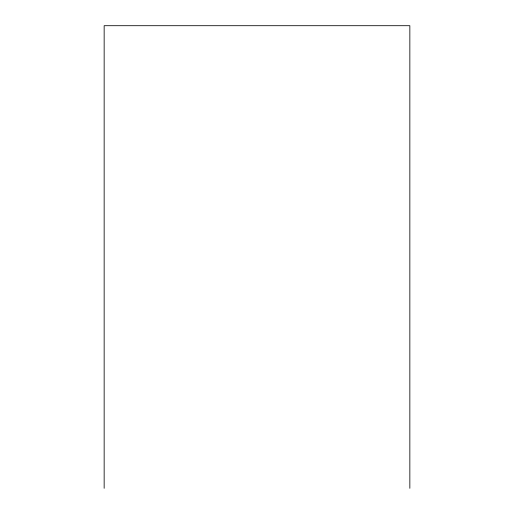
<?xml version="1.0" encoding="UTF-8"?>
<svg xmlns="http://www.w3.org/2000/svg" width="514" height="514" viewBox="0 0 514 514"><rect width="100%" height="100%" fill="white"/><g stroke="black" fill="none" stroke-linecap="round" stroke-linejoin="round"><path stroke-width="0.77" d="M409.844 488.3L409.844 25.7L104.156 25.7L104.156 488.3"/></g></svg>
